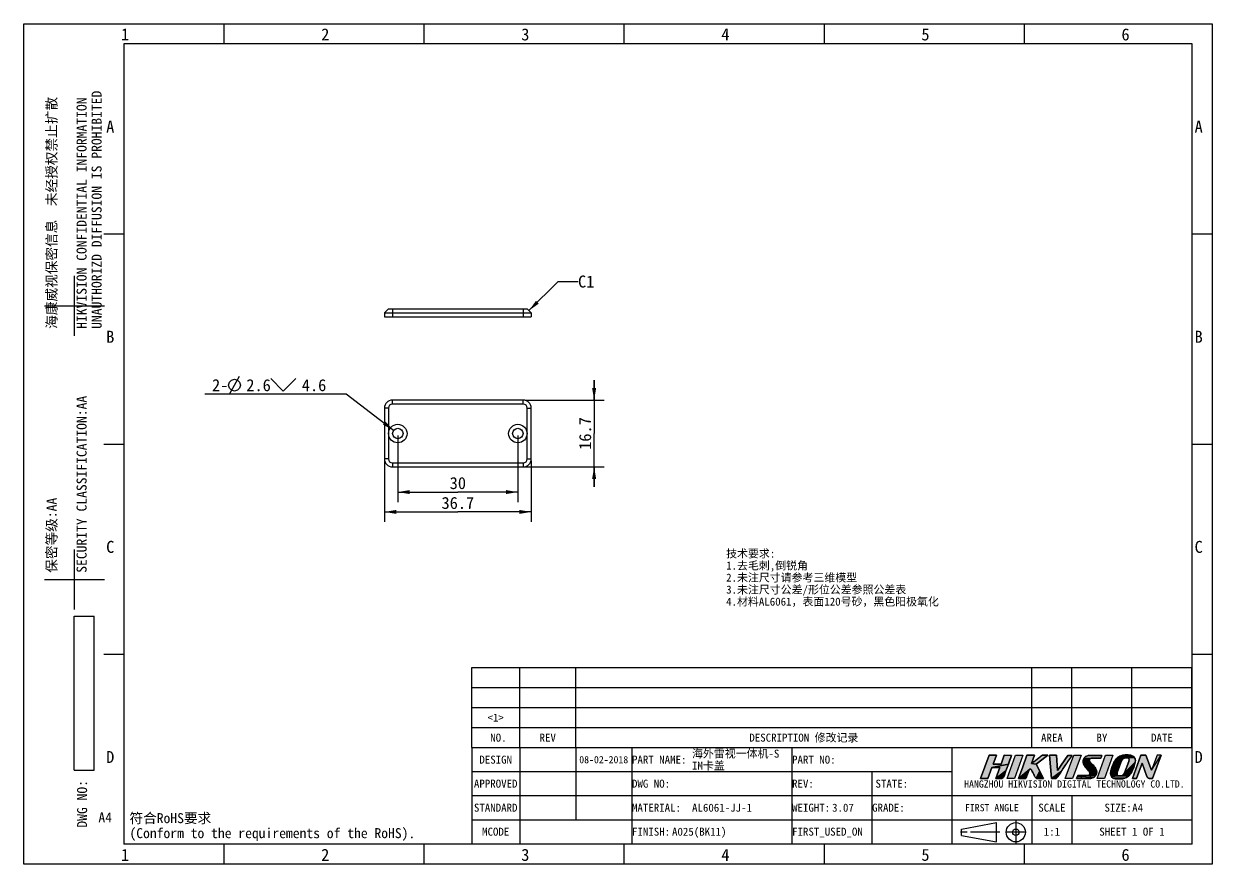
# Model space of a CAD drawing. Header units: millimetres. Extents: x 0 to 297, y 0 to 210.
import ezdxf
from ezdxf.enums import TextEntityAlignment as Align

# ---------------------------------------------------------------- set-up
doc = ezdxf.new("R2010")
doc.units = ezdxf.units.MM
doc.header["$LTSCALE"] = 16.335
doc.linetypes.add('CENTER', pattern=[0.6, 0.375, -0.075, 0.075, -0.075])
doc.linetypes.add('PHANTOM', pattern=[0.8, 0.45, -0.05, 0.1, -0.05, 0.1, -0.05])
doc.layers.get('0').update_dxf_attribs({"linetype": 'CONTINUOUS'})
for name, color, linetype in [('09_ALL_ROUNDS', 7, 'CONTINUOUS'), ('10_ALL_CHAMFER', 7, 'CONTINUOUS'), ('50_ALL_DETAILS', 7, 'CONTINUOUS'), ('51__DRAFT_DIMS', 7, 'CONTINUOUS'), ('DEFAULT_1', 7, 'CENTER')]:
    doc.layers.add(name, color=color, linetype=linetype)
doc.styles.get("Standard").update_dxf_attribs({"font": 'simfang.ttf'})
doc.styles.add('TEXTSTYLE_2', font='simfang.ttf')
doc.styles.add('TEXTSTYLE_3', font='simfang.ttf')
doc.styles.add('TEXTSTYLE_4', font='simfang.ttf')
doc.dimstyles.new('DIMSTYLE_1', dxfattribs={"dimtxt": 3, "dimasz": 3, "dimexe": 2.5, "dimexo": 0.5, "dimgap": 0.75, "dimtad": 1, "dimdsep": 46, "dimtxsty": 'Standard', "dimblk": '_FILLED', "dimblk1": '_FILLED', "dimblk2": '_FILLED', "dimcen": 0.09, "dimclrt": 3, "dimazin": 2, "dimtp": 0.3, "dimtm": 0.3, "dimtfac": 1, "dimtofl": 0, "dimtmove": 0, "dimatfit": 3, "dimldrblk": '_FILLED', "dimfxl": 0, "dimtolj": 1, "dimarcsym": 0})
doc.dimstyles.new('DIMSTYLE_2', dxfattribs={"dimtxt": 3, "dimasz": 3, "dimexe": 2.5, "dimexo": 0.5, "dimgap": 0.75, "dimtad": 1, "dimdsep": 46, "dimtxsty": 'Standard', "dimblk": '_FILLED', "dimblk1": '_FILLED', "dimblk2": '_FILLED', "dimcen": 0.09, "dimclrt": 3, "dimazin": 2, "dimtp": 0.2, "dimtm": 0.2, "dimtfac": 1, "dimtofl": 0, "dimtmove": 0, "dimatfit": 3, "dimldrblk": '_FILLED', "dimfxl": 0, "dimtolj": 1, "dimarcsym": 0})
doc.dimstyles.new('DIMSTYLE_3', dxfattribs={"dimtxt": 3, "dimasz": 3, "dimexe": 2.5, "dimexo": 0.5, "dimtad": 1, "dimdsep": 46, "dimtxsty": 'Standard', "dimblk": '_FILLED', "dimblk1": '_FILLED', "dimblk2": '_FILLED', "dimcen": 0.09, "dimclrt": 3, "dimazin": 2, "dimtp": 0.1, "dimtm": 0.1, "dimtfac": 1, "dimtofl": 0, "dimtmove": 0, "dimatfit": 1, "dimldrblk": '_FILLED', "dimfxl": 0, "dimtolj": 1, "dimarcsym": 0})
doc.dimstyles.get("Standard").update_dxf_attribs({"dimtxt": 3, "dimasz": 3, "dimexe": 2.5, "dimexo": 0.5, "dimtad": 1, "dimdsep": 46, "dimtxsty": 'Standard', "dimblk": '_FILLED', "dimblk1": '_FILLED', "dimblk2": '_FILLED', "dimcen": 0.09, "dimclrt": 3, "dimazin": 2, "dimtol": 1, "dimtp": 0.01, "dimtm": 0.01, "dimtfac": 1, "dimtofl": 0, "dimtmove": 0, "dimatfit": 3, "dimldrblk": '_FILLED', "dimfxl": 0, "dimtolj": 1, "dimarcsym": 0})

# ---------------------------------------------------------------- blocks, each defined once
blk = doc.blocks.new('LOGO_BL0', base_point=(261.67, 24.33))
for color, points in [(1, [(244.22, 25.03), (245.01, 27.21), (246.85, 27.2), (246.06, 25.01), (241.96, 24.18), (240.95, 21.44), (239.1, 21.44), (241.23, 27.21), (243.08, 27.21), (242.29, 25.04)]), (1, [(251.83, 25.2), (251.84, 25.2), (251.85, 25.21), (251.85, 25.21), (251.86, 25.21), (251.87, 25.21), (253.02, 24.99), (253.94, 23.22), (252.97, 21.51), (252.94, 21.54), (252.92, 21.56), (252.88, 21.61), (252.85, 21.65), (252.82, 21.69), (252.79, 21.74), (252.71, 21.88), (252.62, 22.02), (252.52, 22.2), (252.42, 22.38), (252.33, 22.57), (252.24, 22.76), (252.15, 22.95), (252.04, 23.18), (251.92, 23.4), (251.88, 23.49), (251.82, 23.57), (251.77, 23.65), (251.7, 23.72), (251.68, 23.74), (251.66, 23.75), (251.64, 23.76), (251.62, 23.77), (251.6, 23.78), (251.58, 23.79), (251.56, 23.79), (251.54, 23.79), (251.51, 23.78), (251.49, 23.78), (251.47, 23.77), (251.45, 23.76), (251.42, 23.75), (251.39, 23.73), (248.58, 21.44), (249.64, 24.32), (250.7, 27.21), (251.63, 27.21), (252.55, 27.21), (251.81, 25.21), (251.82, 25.2)]), (1, [(255.91, 27.21), (254.46, 26.1), (253.02, 24.99), (251.87, 25.21), (251.88, 25.21), (251.89, 25.22), (251.89, 25.22), (251.91, 25.23), (251.92, 25.23), (251.93, 25.24), (252.1, 25.35), (252.26, 25.47), (252.42, 25.6), (252.86, 25.94), (253.29, 26.27), (253.71, 26.6), (254.12, 26.92), (254.49, 27.21), (255.2, 27.21)]), (7, [(259.7, 23.8), (259.34, 23.25), (256.8, 21.44), (256.3, 27.22), (258.05, 27.21), (258.36, 23.4), (260.88, 27.2), (262, 27.2), (261.61, 26.63), (260.71, 25.31)]), (7, [(266.13, 27.19), (266.23, 27.19), (269.43, 27.19), (269.3, 26.84), (269.16, 26.48), (266.92, 26.48), (266.86, 26.48), (264.93, 26.39), (265, 26.5), (265.08, 26.61), (265.17, 26.71), (265.26, 26.8), (265.36, 26.88), (265.48, 26.95), (265.6, 27.02), (265.73, 27.08), (265.86, 27.12), (265.95, 27.15), (266.04, 27.17)]), (7, [(277.5, 26.78), (277.59, 26.66), (273.23, 26.53), (273.53, 26.77), (277.4, 26.88)]), (7, [(277.27, 26.98), (277.4, 26.88), (273.53, 26.77), (273.87, 26.97), (276.97, 27.12), (277.12, 27.06)]), (7, [(276.59, 27.23), (276.78, 27.19), (276.97, 27.12), (273.87, 26.97), (274.23, 27.13), (274.57, 27.23), (276.39, 27.27)]), (7, [(275.64, 27.33), (276.02, 27.31), (276.39, 27.27), (274.57, 27.23), (274.93, 27.29), (275.28, 27.32)]), (7, [(280.38, 27.23), (281.86, 23.49), (284.24, 27.23), (282.1, 21.45), (281.21, 21.45), (281.16, 21.46), (281.12, 21.47), (281.08, 21.48), (281.04, 21.49), (281, 21.52), (280.96, 21.54), (280.93, 21.57), (280.89, 21.6), (280.86, 21.63), (280.83, 21.66), (280.8, 21.69), (280.77, 21.74), (280.74, 21.79), (280.71, 21.83), (280.69, 21.88), (280.67, 21.93), (279.46, 25.23), (278.09, 21.45), (277.12, 21.45), (279.2, 27.23)]), (1, [(241.96, 24.18), (246.06, 25.01), (245.46, 23.34), (242.89, 21.44), (243.91, 24.17)]), (7, [(266.34, 25.77), (266.36, 25.71), (264.74, 25.61), (264.75, 25.75), (266.31, 25.83)]), (7, [(266.39, 25.66), (266.43, 25.6), (264.75, 25.46), (264.74, 25.61), (266.36, 25.71)]), (7, [(266.3, 25.89), (266.31, 25.83), (264.75, 25.75), (264.76, 25.88), (266.29, 25.96)]), (7, [(266.5, 25.51), (266.68, 25.33), (266.86, 25.16), (267.04, 24.98), (267.21, 24.8), (267.38, 24.61), (267.54, 24.42), (267.69, 24.22), (267.83, 24.02), (267.95, 23.8), (265.83, 23.63), (265.57, 23.92), (265.41, 24.09), (265.27, 24.27), (265.13, 24.45), (265.05, 24.58), (264.97, 24.71), (264.9, 24.85), (264.84, 25), (264.8, 25.15), (264.77, 25.3), (264.75, 25.46), (266.43, 25.6), (266.46, 25.55)]), (7, [(266.29, 26.02), (266.29, 25.96), (264.76, 25.88), (264.79, 26.01), (266.31, 26.14), (266.3, 26.08)]), (7, [(266.33, 26.18), (266.31, 26.14), (264.79, 26.01), (264.83, 26.14), (266.35, 26.23)]), (7, [(266.38, 26.28), (266.35, 26.23), (264.83, 26.14), (264.87, 26.27), (266.5, 26.38), (266.46, 26.35), (266.42, 26.32)]), (7, [(266.56, 26.41), (266.5, 26.38), (264.87, 26.27), (264.93, 26.39), (266.86, 26.48), (266.8, 26.48), (266.74, 26.47), (266.67, 26.46), (266.62, 26.44)]), (7, [(268.01, 23.65), (268.07, 23.5), (268.11, 23.34), (268.14, 23.19), (268.15, 23.03), (268.14, 22.89), (268.12, 22.75), (268.09, 22.61), (268.04, 22.48), (267.98, 22.35), (267.92, 22.24), (267.85, 22.13), (265.93, 22.19), (265.98, 22.19), (266.03, 22.2), (266.08, 22.21), (266.13, 22.23), (266.18, 22.25), (266.23, 22.27), (266.27, 22.31), (266.3, 22.34), (266.34, 22.39), (266.36, 22.43), (266.38, 22.48), (266.4, 22.54), (266.41, 22.59), (266.42, 22.65), (266.41, 22.72), (266.41, 22.78), (266.39, 22.84), (266.38, 22.9), (266.36, 22.96), (266.32, 23.05), (266.27, 23.13), (266.22, 23.21), (266.17, 23.28), (266.11, 23.35), (265.83, 23.63), (267.95, 23.8)]), (7, [(274.31, 25.74), (274.26, 25.64), (273.75, 24.26), (273.25, 22.88), (271.61, 22.81), (271.63, 23.08), (271.67, 23.34), (271.73, 23.61), (271.88, 24.16), (272.07, 24.69), (272.29, 25.19), (272.41, 25.44), (272.54, 25.68), (274.41, 25.94), (274.36, 25.84)]), (7, [(274.47, 26.03), (274.41, 25.94), (272.54, 25.68), (272.74, 25.98), (274.6, 26.21), (274.53, 26.12)]), (7, [(274.68, 26.29), (274.6, 26.21), (272.74, 25.98), (272.97, 26.27), (275, 26.51), (274.91, 26.47), (274.84, 26.42), (274.76, 26.37)]), (7, [(275.08, 26.55), (275, 26.51), (272.97, 26.27), (273.23, 26.53), (275.34, 26.59), (275.25, 26.59), (275.17, 26.57)]), (7, [(275.8, 26.6), (275.34, 26.59), (273.23, 26.53), (277.59, 26.66), (277.67, 26.54), (277.73, 26.38), (277.77, 26.21), (277.79, 26.03), (277.79, 25.85), (277.78, 25.67), (277.76, 25.49), (275.05, 22.8), (276.14, 25.64), (276.17, 25.73), (276.19, 25.81), (276.21, 25.9), (276.22, 25.99), (276.22, 26.05), (276.23, 26.11), (276.22, 26.17), (276.21, 26.24), (276.2, 26.3), (276.18, 26.34), (276.17, 26.38), (276.15, 26.42), (276.12, 26.45), (276.09, 26.49), (276.06, 26.52), (276.02, 26.54), (275.98, 26.56), (275.94, 26.58), (275.89, 26.59), (275.85, 26.6)]), (7, [(276.76, 22.87), (276.6, 22.62), (276.43, 22.39), (276.24, 22.18), (274.14, 22.07), (274.16, 22.08), (274.19, 22.08), (274.22, 22.09), (274.26, 22.1), (274.29, 22.12), (274.32, 22.13), (274.36, 22.14), (274.4, 22.16), (274.45, 22.18), (274.5, 22.21), (274.55, 22.24), (274.59, 22.26), (274.63, 22.29), (274.66, 22.31), (274.69, 22.34), (274.73, 22.36), (274.76, 22.39), (274.78, 22.41), (274.81, 22.44), (274.83, 22.46), (274.86, 22.49), (274.88, 22.51), (274.9, 22.53), (274.91, 22.56), (274.93, 22.58), (274.95, 22.6), (274.96, 22.63), (274.98, 22.65), (274.99, 22.68), (275.01, 22.7), (275.02, 22.73), (275.03, 22.74), (275.04, 22.76), (275.04, 22.78), (275.05, 22.8), (277.76, 25.49), (277.69, 25.16), (277.61, 24.83), (277.51, 24.52), (277.39, 24.21), (277.27, 23.9), (277.16, 23.64), (277.04, 23.38), (276.91, 23.12)]), (1, [(244.54, 21.44), (244.5, 21.43), (242.89, 21.44), (245.46, 23.34), (245.27, 22.8), (245.08, 22.25), (245.06, 22.17), (245.03, 22.09), (244.99, 22), (244.96, 21.92), (244.92, 21.85), (244.87, 21.77), (244.82, 21.7), (244.77, 21.63), (244.71, 21.56), (244.68, 21.53), (244.64, 21.51), (244.61, 21.48), (244.58, 21.46)]), (1, [(251.26, 23.57), (250.43, 21.44), (249.51, 21.44), (248.58, 21.44), (251.39, 23.73), (251.37, 23.7), (251.34, 23.68), (251.32, 23.65), (251.3, 23.62), (251.27, 23.6)]), (1, [(252.97, 21.51), (253.94, 23.22), (254.85, 21.44), (253.19, 21.44), (253.15, 21.44), (253.11, 21.45), (253.07, 21.46), (253.04, 21.47), (253, 21.49)]), (7, [(258.07, 21.49), (257.99, 21.44), (256.8, 21.44), (259.34, 23.25), (258.99, 22.68), (258.89, 22.51), (258.78, 22.33), (258.66, 22.17), (258.54, 22), (258.41, 21.84), (258.28, 21.69), (258.21, 21.62), (258.14, 21.55)]), (7, [(267.59, 21.86), (267.48, 21.77), (263.12, 21.45), (263.25, 21.82), (267.85, 22.13), (267.77, 22.04), (267.68, 21.94)]), (7, [(266.79, 21.46), (266.68, 21.45), (263.12, 21.45), (267.48, 21.77), (267.36, 21.69), (267.24, 21.62), (267.11, 21.56), (267.01, 21.52), (266.9, 21.48)]), (7, [(265.27, 22.19), (265.93, 22.19), (267.85, 22.13), (263.25, 21.82), (263.39, 22.18)]), (7, [(273.24, 22.83), (273.23, 22.8), (271.62, 22.53), (271.61, 22.81), (273.25, 22.88), (273.25, 22.87), (273.24, 22.87), (273.24, 22.86)]), (7, [(273.21, 22.54), (273.22, 22.52), (271.66, 22.3), (271.62, 22.53), (273.23, 22.8), (273.23, 22.76), (273.22, 22.74), (273.22, 22.72), (273.22, 22.69), (273.22, 22.66), (273.21, 22.63), (273.21, 22.59), (273.21, 22.56)]), (7, [(273.26, 22.3), (273.27, 22.29), (271.73, 22.08), (271.66, 22.3), (273.22, 22.52), (273.22, 22.49), (273.22, 22.47), (273.22, 22.45), (273.23, 22.43), (273.23, 22.41), (273.23, 22.39), (273.24, 22.38), (273.24, 22.36), (273.25, 22.35), (273.25, 22.33), (273.26, 22.32)]), (7, [(273.49, 22.08), (273.5, 22.08), (271.83, 21.88), (271.73, 22.08), (273.27, 22.29), (273.27, 22.28), (273.28, 22.27), (273.28, 22.26), (273.29, 22.25), (273.29, 22.24), (273.3, 22.23), (273.31, 22.22), (273.31, 22.21), (273.32, 22.2), (273.33, 22.19), (273.34, 22.19), (273.34, 22.18), (273.35, 22.17), (273.36, 22.16), (273.37, 22.15), (273.38, 22.14), (273.39, 22.14), (273.4, 22.13), (273.41, 22.12), (273.42, 22.12), (273.43, 22.11), (273.44, 22.1), (273.45, 22.1), (273.47, 22.09), (273.48, 22.09)]), (7, [(273.99, 22.05), (274, 22.05), (274.01, 22.05), (276.04, 21.99), (275.82, 21.81), (275.58, 21.66), (275.37, 21.56), (272.34, 21.47), (272.14, 21.57), (271.97, 21.7), (271.83, 21.88), (273.5, 22.08), (273.52, 22.07), (273.53, 22.07), (273.55, 22.07), (273.56, 22.06), (273.58, 22.06), (273.59, 22.06), (273.61, 22.06), (273.63, 22.05), (273.64, 22.05), (273.66, 22.05), (273.68, 22.05), (273.7, 22.05), (273.74, 22.05), (273.81, 22.05), (273.87, 22.05), (273.92, 22.05), (273.92, 22.05), (273.96, 22.05), (273.97, 22.05), (273.97, 22.05)]), (7, [(275.15, 21.48), (274.93, 21.41), (274.7, 21.37), (274.42, 21.34), (274.14, 21.33), (273.86, 21.33), (272.99, 21.35), (272.77, 21.37), (272.55, 21.41), (272.34, 21.47), (275.37, 21.56)]), (7, [(274.14, 22.07), (276.24, 22.18), (276.04, 21.99), (274.01, 22.05), (274.03, 22.05), (274.04, 22.06), (274.09, 22.06), (274.11, 22.07)])]:
    blk.add_hatch(color=color).paths.add_polyline_path(points)
at = {"color": 1}
for p, q in [((241.23, 27.21), (239.1, 21.44)), ((243.08, 27.21), (241.23, 27.21)), ((242.29, 25.04), (243.08, 27.21)), ((245.01, 27.21), (244.22, 25.03)), ((246.85, 27.2), (245.01, 27.21)), ((245.72, 21.44), (247.85, 27.21)), ((249.69, 27.21), (247.57, 21.44)), ((247.85, 27.21), (249.69, 27.21)), ((250.7, 27.21), (249.64, 24.32)), ((251.63, 27.21), (250.7, 27.21)), ((252.55, 27.21), (251.63, 27.21)), ((251.81, 25.21), (252.55, 27.21)), ((254.46, 26.1), (255.91, 27.21)), ((255.2, 27.21), (254.49, 27.21)), ((255.91, 27.21), (255.2, 27.21)), ((240.95, 21.44), (241.96, 24.18)), ((241.96, 24.18), (243.91, 24.17)), ((244.22, 25.03), (242.29, 25.04)), ((243.91, 24.17), (242.89, 21.44)), ((249.64, 24.32), (248.58, 21.44)), ((253.02, 24.99), (254.46, 26.1)), ((253.94, 23.22), (253.02, 24.99)), ((239.1, 21.44), (240.95, 21.44)), ((242.89, 21.44), (244.5, 21.43)), ((247.57, 21.44), (245.72, 21.44)), ((248.58, 21.44), (249.51, 21.44)), ((249.51, 21.44), (250.43, 21.44)), ((250.43, 21.46), (250.45, 21.5)), ((250.45, 21.5), (250.46, 21.53)), ((250.46, 21.53), (250.5, 21.64)), ((250.5, 21.64), (250.56, 21.78)), ((250.56, 21.78), (250.69, 22.12)), ((253.19, 21.44), (254.85, 21.44)), ((254.85, 21.44), (253.94, 23.22))]:
    blk.add_line(p, q, dxfattribs=at)
at = {"color": 7}
for p, q in [((256.3, 27.22), (256.8, 21.44)), ((258.05, 27.21), (256.3, 27.22)), ((258.36, 23.4), (258.05, 27.21)), ((260.88, 27.2), (258.36, 23.4)), ((260.28, 21.44), (262.4, 27.21)), ((262, 27.2), (260.88, 27.2)), ((264.25, 27.21), (262.12, 21.44)), ((262.4, 27.21), (264.25, 27.21)), ((269.43, 27.19), (266.23, 27.19)), ((268.21, 21.44), (270.33, 27.21)), ((269.16, 26.48), (269.3, 26.84)), ((269.3, 26.84), (269.43, 27.19)), ((272.18, 27.21), (270.06, 21.44)), ((270.33, 27.21), (272.18, 27.21)), ((279.2, 27.23), (277.12, 21.45)), ((280.38, 27.23), (279.2, 27.23)), ((281.86, 23.49), (280.38, 27.23)), ((283.28, 27.23), (281.86, 23.49)), ((282.1, 21.45), (284.24, 27.23)), ((284.24, 27.23), (283.28, 27.23)), ((266.92, 26.48), (269.16, 26.48)), ((273.25, 22.88), (273.75, 24.26)), ((273.75, 24.26), (274.26, 25.64)), ((276.14, 25.64), (275.05, 22.8)), ((275.34, 26.59), (275.8, 26.6)), ((278.09, 21.45), (279.46, 25.23)), ((279.46, 25.23), (280.67, 21.93)), ((251.26, 23.57), (250.43, 21.44)), ((256.8, 21.44), (257.99, 21.44)), ((262.12, 21.44), (260.28, 21.44)), ((263.25, 21.82), (263.12, 21.45)), ((263.12, 21.45), (266.68, 21.45)), ((263.39, 22.18), (263.25, 21.82)), ((270.06, 21.44), (268.21, 21.44)), ((272.99, 21.35), (273.86, 21.33)), ((273.74, 22.05), (273.7, 22.05)), ((273.81, 22.05), (273.74, 22.05)), ((273.87, 22.05), (273.81, 22.05)), ((273.92, 22.05), (273.87, 22.05)), ((273.96, 22.05), (273.92, 22.05)), ((273.92, 22.05), (273.92, 22.05)), ((273.97, 22.05), (273.96, 22.05)), ((273.97, 22.05), (273.97, 22.05)), ((274.04, 22.06), (274.09, 22.06)), ((277.12, 21.45), (278.09, 21.45)), ((281.21, 21.45), (282.1, 21.45))]:
    blk.add_line(p, q, dxfattribs=at)
at = {"color": 1}
for points in [[(244.22, 25.03), (245.01, 27.21), (246.85, 27.2), (246.06, 25.01), (241.96, 24.18), (240.95, 21.44), (239.1, 21.44), (241.23, 27.21), (243.08, 27.21), (242.29, 25.04), (244.22, 25.03)], [(251.83, 25.2), (251.84, 25.2), (251.85, 25.21), (251.85, 25.21), (251.86, 25.21), (251.87, 25.21), (253.02, 24.99), (253.94, 23.22), (252.97, 21.51), (252.94, 21.54), (252.92, 21.56), (252.88, 21.61), (252.85, 21.65), (252.82, 21.69), (252.79, 21.74), (252.71, 21.88), (252.62, 22.02), (252.52, 22.2), (252.42, 22.38), (252.33, 22.57), (252.24, 22.76), (252.15, 22.95), (252.04, 23.18), (251.92, 23.4), (251.88, 23.49), (251.82, 23.57), (251.77, 23.65), (251.7, 23.72), (251.68, 23.74), (251.66, 23.75), (251.64, 23.76), (251.62, 23.77), (251.6, 23.78), (251.58, 23.79), (251.56, 23.79), (251.54, 23.79), (251.51, 23.78), (251.49, 23.78), (251.47, 23.77), (251.45, 23.76), (251.42, 23.75), (251.39, 23.73), (248.58, 21.44), (249.64, 24.32), (250.7, 27.21), (251.63, 27.21), (252.55, 27.21), (251.81, 25.21), (251.82, 25.2), (251.83, 25.2)], [(255.91, 27.21), (254.46, 26.1), (253.02, 24.99), (251.87, 25.21), (251.88, 25.21), (251.89, 25.22), (251.89, 25.22), (251.91, 25.23), (251.92, 25.23), (251.93, 25.24), (252.1, 25.35), (252.26, 25.47), (252.42, 25.6), (252.86, 25.94), (253.29, 26.27), (253.71, 26.6), (254.12, 26.92), (254.49, 27.21), (255.2, 27.21), (255.91, 27.21)], [(241.96, 24.18), (246.06, 25.01), (245.46, 23.34), (242.89, 21.44), (243.91, 24.17), (241.96, 24.18)], [(244.54, 21.44), (244.5, 21.43), (242.89, 21.44), (245.46, 23.34), (245.27, 22.8), (245.08, 22.25), (245.06, 22.17), (245.03, 22.09), (244.99, 22), (244.96, 21.92), (244.92, 21.85), (244.87, 21.77), (244.82, 21.7), (244.77, 21.63), (244.71, 21.56), (244.68, 21.53), (244.64, 21.51), (244.61, 21.48), (244.58, 21.46), (244.54, 21.44)], [(251.26, 23.57), (250.43, 21.44), (249.51, 21.44), (248.58, 21.44), (251.39, 23.73), (251.37, 23.7), (251.34, 23.68), (251.32, 23.65), (251.3, 23.62), (251.27, 23.6), (251.26, 23.57)], [(252.97, 21.51), (253.94, 23.22), (254.85, 21.44), (253.19, 21.44), (253.15, 21.44), (253.11, 21.45), (253.07, 21.46), (253.04, 21.47), (253, 21.49), (252.97, 21.51)]]:
    blk.add_lwpolyline(points, dxfattribs=at)
at = {"color": 7}
for points in [[(259.7, 23.8), (259.34, 23.25), (256.8, 21.44), (256.3, 27.22), (258.05, 27.21), (258.36, 23.4), (260.88, 27.2), (262, 27.2), (261.61, 26.63), (260.71, 25.31), (259.7, 23.8)], [(266.13, 27.19), (266.23, 27.19), (269.43, 27.19), (269.3, 26.84), (269.16, 26.48), (266.92, 26.48), (266.86, 26.48), (264.93, 26.39), (265, 26.5), (265.08, 26.61), (265.17, 26.71), (265.26, 26.8), (265.36, 26.88), (265.48, 26.95), (265.6, 27.02), (265.73, 27.08), (265.86, 27.12), (265.95, 27.15), (266.04, 27.17), (266.13, 27.19)], [(277.5, 26.78), (277.59, 26.66), (273.23, 26.53), (273.53, 26.77), (277.4, 26.88), (277.5, 26.78)], [(277.27, 26.98), (277.4, 26.88), (273.53, 26.77), (273.87, 26.97), (276.97, 27.12), (277.12, 27.06), (277.27, 26.98)], [(276.59, 27.23), (276.78, 27.19), (276.97, 27.12), (273.87, 26.97), (274.23, 27.13), (274.57, 27.23), (276.39, 27.27), (276.59, 27.23)], [(275.64, 27.33), (276.02, 27.31), (276.39, 27.27), (274.57, 27.23), (274.93, 27.29), (275.28, 27.32), (275.64, 27.33)], [(280.38, 27.23), (281.86, 23.49), (284.24, 27.23), (282.1, 21.45), (281.21, 21.45), (281.16, 21.46), (281.12, 21.47), (281.08, 21.48), (281.04, 21.49), (281, 21.52), (280.96, 21.54), (280.93, 21.57), (280.89, 21.6), (280.86, 21.63), (280.83, 21.66), (280.8, 21.69), (280.77, 21.74), (280.74, 21.79), (280.71, 21.83), (280.69, 21.88), (280.67, 21.93), (279.46, 25.23), (278.09, 21.45), (277.12, 21.45), (279.2, 27.23), (280.38, 27.23)], [(266.34, 25.77), (266.36, 25.71), (264.74, 25.61), (264.75, 25.75), (266.31, 25.83), (266.34, 25.77)], [(266.39, 25.66), (266.43, 25.6), (264.75, 25.46), (264.74, 25.61), (266.36, 25.71), (266.39, 25.66)], [(266.3, 25.89), (266.31, 25.83), (264.75, 25.75), (264.76, 25.88), (266.29, 25.96), (266.3, 25.89)], [(266.5, 25.51), (266.68, 25.33), (266.86, 25.16), (267.04, 24.98), (267.21, 24.8), (267.38, 24.61), (267.54, 24.42), (267.69, 24.22), (267.83, 24.02), (267.95, 23.8), (265.83, 23.63), (265.57, 23.92), (265.41, 24.09), (265.27, 24.27), (265.13, 24.45), (265.05, 24.58), (264.97, 24.71), (264.9, 24.85), (264.84, 25), (264.8, 25.15), (264.77, 25.3), (264.75, 25.46), (266.43, 25.6), (266.46, 25.55), (266.5, 25.51)], [(266.29, 26.02), (266.29, 25.96), (264.76, 25.88), (264.79, 26.01), (266.31, 26.14), (266.3, 26.08), (266.29, 26.02)], [(266.33, 26.18), (266.31, 26.14), (264.79, 26.01), (264.83, 26.14), (266.35, 26.23), (266.33, 26.18)], [(266.38, 26.28), (266.35, 26.23), (264.83, 26.14), (264.87, 26.27), (266.5, 26.38), (266.46, 26.35), (266.42, 26.32), (266.38, 26.28)], [(266.56, 26.41), (266.5, 26.38), (264.87, 26.27), (264.93, 26.39), (266.86, 26.48), (266.8, 26.48), (266.74, 26.47), (266.67, 26.46), (266.62, 26.44), (266.56, 26.41)], [(268.01, 23.65), (268.07, 23.5), (268.11, 23.34), (268.14, 23.19), (268.15, 23.03), (268.14, 22.89), (268.12, 22.75), (268.09, 22.61), (268.04, 22.48), (267.98, 22.35), (267.92, 22.24), (267.85, 22.13), (265.93, 22.19), (265.98, 22.19), (266.03, 22.2), (266.08, 22.21), (266.13, 22.23), (266.18, 22.25), (266.23, 22.27), (266.27, 22.31), (266.3, 22.34), (266.34, 22.39), (266.36, 22.43), (266.38, 22.48), (266.4, 22.54), (266.41, 22.59), (266.42, 22.65), (266.41, 22.72), (266.41, 22.78), (266.39, 22.84), (266.38, 22.9), (266.36, 22.96), (266.32, 23.05), (266.27, 23.13), (266.22, 23.21), (266.17, 23.28), (266.11, 23.35), (265.83, 23.63), (267.95, 23.8), (268.01, 23.65)], [(274.31, 25.74), (274.26, 25.64), (273.75, 24.26), (273.25, 22.88), (271.61, 22.81), (271.63, 23.08), (271.67, 23.34), (271.73, 23.61), (271.88, 24.16), (272.07, 24.69), (272.29, 25.19), (272.41, 25.44), (272.54, 25.68), (274.41, 25.94), (274.36, 25.84), (274.31, 25.74)], [(274.47, 26.03), (274.41, 25.94), (272.54, 25.68), (272.74, 25.98), (274.6, 26.21), (274.53, 26.12), (274.47, 26.03)], [(274.68, 26.29), (274.6, 26.21), (272.74, 25.98), (272.97, 26.27), (275, 26.51), (274.91, 26.47), (274.84, 26.42), (274.76, 26.37), (274.68, 26.29)], [(275.08, 26.55), (275, 26.51), (272.97, 26.27), (273.23, 26.53), (275.34, 26.59), (275.25, 26.59), (275.17, 26.57), (275.08, 26.55)], [(275.8, 26.6), (275.34, 26.59), (273.23, 26.53), (277.59, 26.66), (277.67, 26.54), (277.73, 26.38), (277.77, 26.21), (277.79, 26.03), (277.79, 25.85), (277.78, 25.67), (277.76, 25.49), (275.05, 22.8), (276.14, 25.64), (276.17, 25.73), (276.19, 25.81), (276.21, 25.9), (276.22, 25.99), (276.22, 26.05), (276.23, 26.11), (276.22, 26.17), (276.21, 26.24), (276.2, 26.3), (276.18, 26.34), (276.17, 26.38), (276.15, 26.42), (276.12, 26.45), (276.09, 26.49), (276.06, 26.52), (276.02, 26.54), (275.98, 26.56), (275.94, 26.58), (275.89, 26.59), (275.85, 26.6), (275.8, 26.6)], [(276.76, 22.87), (276.6, 22.62), (276.43, 22.39), (276.24, 22.18), (274.14, 22.07), (274.16, 22.08), (274.19, 22.08), (274.22, 22.09), (274.26, 22.1), (274.29, 22.12), (274.32, 22.13), (274.36, 22.14), (274.4, 22.16), (274.45, 22.18), (274.5, 22.21), (274.55, 22.24), (274.59, 22.26), (274.63, 22.29), (274.66, 22.31), (274.69, 22.34), (274.73, 22.36), (274.76, 22.39), (274.78, 22.41), (274.81, 22.44), (274.83, 22.46), (274.86, 22.49), (274.88, 22.51), (274.9, 22.53), (274.91, 22.56), (274.93, 22.58), (274.95, 22.6), (274.96, 22.63), (274.98, 22.65), (274.99, 22.68), (275.01, 22.7), (275.02, 22.73), (275.03, 22.74), (275.04, 22.76), (275.04, 22.78), (275.05, 22.8), (277.76, 25.49), (277.69, 25.16), (277.61, 24.83), (277.51, 24.52), (277.39, 24.21), (277.27, 23.9), (277.16, 23.64), (277.04, 23.38), (276.91, 23.12), (276.76, 22.87)], [(258.07, 21.49), (257.99, 21.44), (256.8, 21.44), (259.34, 23.25), (258.99, 22.68), (258.89, 22.51), (258.78, 22.33), (258.66, 22.17), (258.54, 22), (258.41, 21.84), (258.28, 21.69), (258.21, 21.62), (258.14, 21.55), (258.07, 21.49)], [(267.59, 21.86), (267.48, 21.77), (263.12, 21.45), (263.25, 21.82), (267.85, 22.13), (267.77, 22.04), (267.68, 21.94), (267.59, 21.86)], [(266.79, 21.46), (266.68, 21.45), (263.12, 21.45), (267.48, 21.77), (267.36, 21.69), (267.24, 21.62), (267.11, 21.56), (267.01, 21.52), (266.9, 21.48), (266.79, 21.46)], [(265.27, 22.19), (265.93, 22.19), (267.85, 22.13), (263.25, 21.82), (263.39, 22.18), (265.27, 22.19)], [(273.24, 22.83), (273.23, 22.8), (271.62, 22.53), (271.61, 22.81), (273.25, 22.88), (273.25, 22.87), (273.24, 22.87), (273.24, 22.86), (273.24, 22.83)], [(273.21, 22.54), (273.22, 22.52), (271.66, 22.3), (271.62, 22.53), (273.23, 22.8), (273.23, 22.76), (273.22, 22.74), (273.22, 22.72), (273.22, 22.69), (273.22, 22.66), (273.21, 22.63), (273.21, 22.59), (273.21, 22.56), (273.21, 22.54)], [(273.26, 22.3), (273.27, 22.29), (271.73, 22.08), (271.66, 22.3), (273.22, 22.52), (273.22, 22.49), (273.22, 22.47), (273.22, 22.45), (273.23, 22.43), (273.23, 22.41), (273.23, 22.39), (273.24, 22.38), (273.24, 22.36), (273.25, 22.35), (273.25, 22.33), (273.26, 22.32), (273.26, 22.3)], [(273.49, 22.08), (273.5, 22.08), (271.83, 21.88), (271.73, 22.08), (273.27, 22.29), (273.27, 22.28), (273.28, 22.27), (273.28, 22.26), (273.29, 22.25), (273.29, 22.24), (273.3, 22.23), (273.31, 22.22), (273.31, 22.21), (273.32, 22.2), (273.33, 22.19), (273.34, 22.19), (273.34, 22.18), (273.35, 22.17), (273.36, 22.16), (273.37, 22.15), (273.38, 22.14), (273.39, 22.14), (273.4, 22.13), (273.41, 22.12), (273.42, 22.12), (273.43, 22.11), (273.44, 22.1), (273.45, 22.1), (273.47, 22.09), (273.48, 22.09), (273.49, 22.08)], [(273.99, 22.05), (274, 22.05), (274.01, 22.05), (276.04, 21.99), (275.82, 21.81), (275.58, 21.66), (275.37, 21.56), (272.34, 21.47), (272.14, 21.57), (271.97, 21.7), (271.83, 21.88), (273.5, 22.08), (273.52, 22.07), (273.53, 22.07), (273.55, 22.07), (273.56, 22.06), (273.58, 22.06), (273.59, 22.06), (273.61, 22.06), (273.63, 22.05), (273.64, 22.05), (273.66, 22.05), (273.68, 22.05), (273.7, 22.05), (273.74, 22.05), (273.81, 22.05), (273.87, 22.05), (273.92, 22.05), (273.92, 22.05), (273.96, 22.05), (273.97, 22.05), (273.97, 22.05), (273.99, 22.05)], [(275.15, 21.48), (274.93, 21.41), (274.7, 21.37), (274.42, 21.34), (274.14, 21.33), (273.86, 21.33), (272.99, 21.35), (272.77, 21.37), (272.55, 21.41), (272.34, 21.47), (275.37, 21.56), (275.15, 21.48)], [(274.14, 22.07), (276.24, 22.18), (276.04, 21.99), (274.01, 22.05), (274.03, 22.05), (274.04, 22.06), (274.09, 22.06), (274.11, 22.07), (274.14, 22.07)]]:
    blk.add_lwpolyline(points, dxfattribs=at)
for centre, radius, start, end in [((273.61, 22.43), 0.371, 217.9546, 227.0807), ((273.61, 22.43), 0.363, 227.1545, 236.8061), ((273.78, 23.53), 1.5, 292.5636, 302.6461), ((273.96, 23.3), 1.21, 311.3256, 318.0722), ((274.06, 23.21), 1.07, 318.0707, 325.7375), ((274.15, 23.15), 0.966, 325.7553, 334.387), ((274.2, 23.12), 0.909, 334.4499, 339.1065)]:
    blk.add_arc(centre, radius, start, end, dxfattribs=at)
at = {"color": 1}
for points, knots in [([(245.08, 22.25), (245.2, 22.62), (245.53, 23.54), (246.12, 25.19), (246.59, 26.47), (246.85, 27.2)], [0, 0, 0, 0, 0.219321, 0.556058, 1, 1, 1, 1]), ([(254.49, 27.21), (254.37, 27.12), (253.97, 26.8), (253.28, 26.26), (252.55, 25.71), (252.11, 25.34), (251.93, 25.24)], [0, 0, 0, 0, 0.145255, 0.470672, 0.810738, 1, 1, 1, 1]), ([(251.26, 23.57), (251.3, 23.65), (251.4, 23.76), (251.58, 23.8), (251.67, 23.75), (251.7, 23.72)], [0, 0, 0, 0, 0.511805, 0.74117, 1, 1, 1, 1]), ([(251.93, 25.24), (251.92, 25.23), (251.88, 25.21), (251.84, 25.2), (251.81, 25.21)], [0, 0, 0, 0, 0.336814, 1, 1, 1, 1]), ([(244.5, 21.43), (244.58, 21.45), (244.86, 21.68), (245.01, 22), (245.08, 22.25)], [0, 0, 0, 0, 0.233279, 1, 1, 1, 1]), ([(251.7, 23.72), (251.79, 23.63), (251.95, 23.37), (252.23, 22.79), (252.44, 22.31), (252.62, 22.02)], [0, 0, 0, 0, 0.200546, 0.459098, 1, 1, 1, 1]), ([(252.62, 22.02), (252.68, 21.92), (252.77, 21.77), (252.9, 21.57), (253.03, 21.46), (253.14, 21.44), (253.19, 21.44)], [0, 0, 0, 0, 0.381358, 0.635744, 0.815034, 1, 1, 1, 1])]:
    blk.add_open_spline(points, degree=3, knots=knots, dxfattribs=at)
at = {"color": 7}
for points, knots in [([(258.99, 22.68), (259.22, 23.06), (259.79, 23.94), (260.67, 25.25), (261.44, 26.38), (261.87, 27.01), (262, 27.2)], [0, 0, 0, 0, 0.244776, 0.578663, 0.873243, 1, 1, 1, 1]), ([(266.23, 27.19), (266.1, 27.19), (265.79, 27.12), (265.32, 26.89), (264.85, 26.38), (264.74, 25.88), (264.74, 25.61)], [0, 0, 0, 0, 0.157818, 0.389305, 0.66219, 1, 1, 1, 1]), ([(275.64, 27.33), (275.17, 27.34), (274.28, 27.24), (273.19, 26.6), (272.62, 25.84), (272.28, 25.19), (272.07, 24.69), (271.88, 24.16), (271.68, 23.45), (271.53, 22.6), (271.89, 21.53), (272.63, 21.36), (272.99, 21.35)], [0, 0, 0, 0, 0.159322, 0.288885, 0.411003, 0.472116, 0.532916, 0.595416, 0.659631, 0.779836, 0.880276, 1, 1, 1, 1]), ([(277.27, 23.9), (277.48, 24.41), (277.79, 25.25), (277.83, 26.38), (277.41, 26.92), (276.94, 27.16), (276.34, 27.29), (275.89, 27.32), (275.64, 27.33)], [0, 0, 0, 0, 0.33298, 0.5439, 0.63186, 0.729674, 0.850113, 1, 1, 1, 1]), ([(264.74, 25.61), (264.74, 25.4), (264.81, 24.99), (265.13, 24.42), (265.58, 23.89), (265.93, 23.54), (266.11, 23.35)], [0, 0, 0, 0, 0.229422, 0.457028, 0.71011, 1, 1, 1, 1]), ([(266.5, 25.51), (266.35, 25.67), (266.19, 26.05), (266.51, 26.45), (266.78, 26.48), (266.92, 26.48)], [0, 0, 0, 0, 0.467819, 0.6931, 1, 1, 1, 1]), ([(268.15, 23.03), (268.15, 23.29), (267.82, 24.3), (267.03, 24.97), (266.5, 25.51)], [0, 0, 0, 0, 0.261963, 1, 1, 1, 1]), ([(273.86, 21.33), (274.14, 21.33), (274.73, 21.33), (276.22, 21.81), (276.92, 23.03), (277.27, 23.9)], [0, 0, 0, 0, 0.183086, 0.387057, 1, 1, 1, 1]), ([(274.26, 25.64), (274.38, 25.91), (274.63, 26.37), (275.14, 26.59), (275.34, 26.59)], [0, 0, 0, 0, 0.587327, 1, 1, 1, 1]), ([(275.8, 26.6), (275.89, 26.6), (276.08, 26.55), (276.23, 26.28), (276.23, 25.97), (276.18, 25.76), (276.14, 25.64)], [0, 0, 0, 0, 0.228583, 0.444785, 0.702621, 1, 1, 1, 1]), ([(257.99, 21.44), (258.1, 21.5), (258.48, 21.89), (258.79, 22.33), (258.99, 22.68)], [0, 0, 0, 0, 0.237358, 1, 1, 1, 1]), ([(265.93, 22.19), (265.71, 22.19), (264.86, 22.19), (264.01, 22.19), (263.39, 22.18)], [0, 0, 0, 0, 0.258695, 1, 1, 1, 1]), ([(266.11, 23.35), (266.21, 23.24), (266.37, 23), (266.45, 22.61), (266.29, 22.26), (266.05, 22.19), (265.93, 22.19)], [0, 0, 0, 0, 0.30252, 0.553239, 0.763852, 1, 1, 1, 1]), ([(266.68, 21.45), (266.83, 21.45), (267.16, 21.55), (267.62, 21.85), (268.04, 22.35), (268.15, 22.8), (268.15, 23.03)], [0, 0, 0, 0, 0.187428, 0.429926, 0.700262, 1, 1, 1, 1]), ([(273.22, 22.72), (273.22, 22.73), (273.23, 22.78), (273.24, 22.83), (273.24, 22.86)], [0, 0, 0, 0, 0.31812, 1, 1, 1, 1]), ([(273.7, 22.05), (273.69, 22.05), (273.66, 22.05), (273.63, 22.05), (273.61, 22.06)], [0, 0, 0, 0, 0.171916, 1, 1, 1, 1]), ([(274.04, 22.06), (274.02, 22.05), (274, 22.05), (273.98, 22.05), (273.97, 22.05)], [0, 0, 0, 0, 0.800556, 1, 1, 1, 1]), ([(280.67, 21.93), (280.7, 21.85), (280.82, 21.63), (281.05, 21.45), (281.21, 21.45)], [0, 0, 0, 0, 0.369054, 1, 1, 1, 1])]:
    blk.add_open_spline(points, degree=3, knots=knots, dxfattribs=at)
for points in [[(273.21, 22.56), (273.21, 22.61), (273.21, 22.67), (273.22, 22.72)], [(273.22, 22.45), (273.22, 22.48), (273.21, 22.52), (273.21, 22.56)], [(273.24, 22.36), (273.23, 22.39), (273.23, 22.42), (273.22, 22.45)], [(273.24, 22.86), (273.24, 22.87), (273.25, 22.87), (273.25, 22.88)], [(273.26, 22.3), (273.26, 22.32), (273.25, 22.34), (273.24, 22.36)], [(273.29, 22.25), (273.28, 22.27), (273.27, 22.29), (273.26, 22.3)], [(273.32, 22.2), (273.31, 22.22), (273.3, 22.24), (273.29, 22.25)], [(273.47, 22.09), (273.45, 22.1), (273.43, 22.11), (273.41, 22.12)], [(273.53, 22.07), (273.51, 22.08), (273.49, 22.08), (273.47, 22.09)], [(273.61, 22.06), (273.58, 22.06), (273.56, 22.06), (273.53, 22.07)], [(274.19, 22.08), (274.16, 22.07), (274.12, 22.07), (274.09, 22.06)], [(274.36, 22.14), (274.3, 22.12), (274.25, 22.1), (274.19, 22.08)], [(274.76, 22.39), (274.71, 22.34), (274.65, 22.3), (274.59, 22.26)]]:
    blk.add_open_spline(points, degree=3, dxfattribs=at)
at = {"color": 1}
blk.add_solid([(245.72, 21.44), (247.85, 27.21), (247.57, 21.44), (249.69, 27.21)], dxfattribs=at)
at = {"color": 7}
for points in [[(260.28, 21.44), (262.4, 27.21), (262.12, 21.44), (264.25, 27.21)], [(268.21, 21.44), (270.33, 27.21), (270.06, 21.44), (272.18, 27.21)], [(281.86, 23.49), (283.28, 27.23), (284.24, 27.23)]]:
    blk.add_solid(points, dxfattribs=at)
blk = doc.blocks.new('_FILLED')
at = {"color": 0, "linetype": 'ByBlock'}
blk.add_solid([(0, 0), (-1, 0.167), (-1, -0.167)], dxfattribs=at)
blk = doc.blocks.new('*D1')
at = {"layer": '51__DRAFT_DIMS', "color": 4}
for p, q in [((90.13, 100.77), (90.13, 85.53)), ((126.83, 100.77), (126.83, 85.53)), ((90.13, 88.03), (108.48, 88.03)), ((126.83, 88.03), (108.48, 88.03))]:
    blk.add_line(p, q, dxfattribs=at)
at = {"layer": '51__DRAFT_DIMS', "color": 4, "xscale": 3, "yscale": 3, "zscale": 3, "rotation": 180}
blk.add_blockref('_FILLED', (90.13, 88.03), dxfattribs=at)
at = {"layer": '51__DRAFT_DIMS', "color": 4, "xscale": 3, "yscale": 3, "zscale": 3}
blk.add_blockref('_FILLED', (126.83, 88.03), dxfattribs=at)
at = {"layer": '51__DRAFT_DIMS', "color": 3}
blk.add_text('36.7', height=3, dxfattribs=at).set_placement((108.48, 88.78), align=Align.CENTER)
blk = doc.blocks.new('*D2')
at = {"layer": '51__DRAFT_DIMS', "color": 4}
for p, q in [((142.54, 115.97), (142.54, 120.97)), ((142.54, 120.97), (142.54, 107.62)), ((125.33, 115.97), (145.04, 115.97)), ((142.54, 94.27), (142.54, 107.62)), ((125.33, 99.27), (145.04, 99.27)), ((142.54, 99.27), (142.54, 94.27))]:
    blk.add_line(p, q, dxfattribs=at)
at = {"layer": '51__DRAFT_DIMS', "color": 4, "xscale": 3, "yscale": 3, "zscale": 3}
for p, rotation in [((142.54, 115.97), 270), ((142.54, 99.27), 90)]:
    blk.add_blockref('_FILLED', p, dxfattribs=dict(at, rotation=rotation))
at = {"layer": '51__DRAFT_DIMS', "color": 3}
blk.add_text('16.7', height=3, rotation=90, dxfattribs=at).set_placement((141.79, 107.62), align=Align.CENTER)
blk = doc.blocks.new('*D3')
at = {"layer": '51__DRAFT_DIMS', "color": 4}
for p, q in [((93.48, 107.12), (93.48, 90.49)), ((123.48, 107.12), (123.48, 90.49)), ((93.48, 92.99), (108.48, 92.99)), ((123.48, 92.99), (108.48, 92.99))]:
    blk.add_line(p, q, dxfattribs=at)
at = {"layer": '51__DRAFT_DIMS', "color": 4, "xscale": 3, "yscale": 3, "zscale": 3, "rotation": 180}
blk.add_blockref('_FILLED', (93.48, 92.99), dxfattribs=at)
at = {"layer": '51__DRAFT_DIMS', "color": 4, "xscale": 3, "yscale": 3, "zscale": 3}
blk.add_blockref('_FILLED', (123.48, 92.99), dxfattribs=at)
at = {"layer": '51__DRAFT_DIMS', "color": 3}
blk.add_text('30', height=3, dxfattribs=at).set_placement((108.48, 93.74), align=Align.CENTER)
blk = doc.blocks.new('*D4')
at = {"layer": '51__DRAFT_DIMS', "color": 4}
for p, q in [((77.1, 117.45), (45.22, 117.45)), ((80.6, 117.45), (77.1, 117.45)), ((92.44, 108.41), (80.6, 117.45))]:
    blk.add_line(p, q, dxfattribs=at)
at = {"layer": '51__DRAFT_DIMS', "color": 4, "xscale": 3, "yscale": 3, "zscale": 3, "rotation": 322.6215741113}
blk.add_blockref('_FILLED', (92.44, 108.41), dxfattribs=at)
at = {"layer": '51__DRAFT_DIMS', "color": 3}
for s, p in [('2-', (51.13, 118.2)), ('2.6', (61.74, 118.2)), ('4.6', (75.6, 118.2))]:
    blk.add_text(s, height=3, dxfattribs=at).set_placement(p, align=Align.RIGHT)

msp = doc.modelspace()

# ---------------------------------------------------------------- linework, layer by layer
at = {"color": 7}
for p, q in [((0, 0), (0, 210)), ((0, 210), (297, 210)), ((49.999, 210), (49.999, 205)), ((99.999, 210), (99.999, 205)), ((149.998, 210), (149.998, 205)), ((199.997, 210), (199.997, 205)), ((249.997, 210), (249.997, 205)), ((297, 210), (297, 0)), ((25, 205), (25, 5)), ((292.006, 205), (25, 205)), ((292.006, 5), (292.006, 205)), ((20, 157.5), (25, 157.5)), ((292.006, 157.5), (297.006, 157.5)), ((12.683, 132.011), (12.683, 147.01)), ((5.183, 139.511), (20.183, 139.511)), ((20, 105), (25, 105)), ((292.006, 105), (297.006, 105)), ((12.646, 63.648), (12.646, 78.648)), ((5.146, 71.148), (20.146, 71.148)), ((12.583, 23.474), (12.583, 61.974)), ((12.583, 61.974), (17.583, 61.974)), ((17.583, 23.474), (17.583, 61.974)), ((20, 52.5), (25, 52.5)), ((292.006, 52.5), (297.006, 52.5)), ((111.94, 29.131), (111.94, 49.131)), ((111.94, 49.131), (291.94, 49.131)), ((123.94, 29.131), (123.94, 49.131)), ((137.94, 29.131), (137.94, 49.131)), ((251.94, 29.131), (251.94, 49.131)), ((261.94, 29.131), (261.94, 49.131)), ((276.94, 29.131), (276.94, 49.131)), ((291.94, 29.131), (291.94, 49.131)), ((111.94, 44.131), (291.94, 44.131)), ((111.94, 39.131), (291.94, 39.131)), ((111.94, 34.131), (291.94, 34.131)), ((111.94, 29.131), (291.94, 29.131)), ((111.94, 29.131), (111.94, 5.131)), ((111.94, 29.131), (291.94, 29.131)), ((123.94, 29.131), (123.94, 5.131)), ((137.94, 29.131), (137.94, 11.131)), ((151.94, 29.131), (151.94, 5.131)), ((191.94, 29.131), (191.94, 5.131)), ((231.94, 29.131), (231.94, 5.131)), ((291.94, 29.131), (291.94, 5.131)), ((12.583, 23.474), (17.583, 23.474)), ((111.94, 23.131), (231.94, 23.131)), ((211.94, 23.131), (211.94, 5.131)), ((111.94, 17.131), (291.94, 17.131)), ((251.94, 17.131), (251.94, 5.131)), ((261.94, 17.131), (261.94, 5.131)), ((111.94, 11.131), (291.94, 11.131)), ((234.314, 8.788), (243.114, 10.388)), ((243.114, 5.588), (243.114, 10.388)), ((234.314, 7.188), (234.314, 8.788)), ((234.314, 7.188), (243.114, 5.588)), ((292.006, 5), (25, 5)), ((49.999, 5), (49.999, 0)), ((99.999, 5), (99.999, 0)), ((111.94, 5.131), (291.94, 5.131)), ((149.998, 5), (149.998, 0)), ((199.997, 5), (199.997, 0)), ((249.997, 5), (249.997, 0)), ((297, 0), (0, 0))]:
    msp.add_line(p, q, dxfattribs=at)
for radius in [2.4, 0.8]:
    msp.add_circle((247.914, 7.988), radius, dxfattribs=at)
at = {"layer": '09_ALL_ROUNDS', "color": 7}
msp.add_line((90.125, 136.743), (126.825, 136.743), dxfattribs=at)
at = {"layer": '10_ALL_CHAMFER', "color": 7}
for p, q in [((91.125, 138.743), (90.125, 137.743)), ((90.125, 137.743), (90.125, 136.743)), ((90.125, 137.743), (126.825, 137.743)), ((91.125, 138.743), (125.825, 138.743)), ((125.825, 138.743), (126.825, 137.743)), ((126.825, 137.743), (126.825, 136.743)), ((124.825, 115.967), (92.125, 115.967)), ((90.125, 113.967), (90.125, 101.267)), ((91.125, 113.967), (91.125, 101.267)), ((124.825, 114.967), (92.125, 114.967)), ((125.825, 101.267), (125.825, 113.967)), ((126.825, 101.267), (126.825, 113.967)), ((92.125, 100.267), (124.825, 100.267)), ((92.125, 99.267), (124.825, 99.267))]:
    msp.add_line(p, q, dxfattribs=at)
at = {"layer": '10_ALL_CHAMFER', "color": 4}
for p, q in [((92.125, 138.743), (92.125, 136.743)), ((124.825, 138.743), (124.825, 136.743)), ((92.125, 114.967), (92.125, 115.967)), ((124.825, 114.967), (124.825, 115.967)), ((91.125, 113.967), (90.125, 113.967)), ((125.825, 113.967), (126.825, 113.967)), ((91.125, 101.267), (90.125, 101.267)), ((125.825, 101.267), (126.825, 101.267)), ((92.125, 100.267), (92.125, 99.267)), ((124.825, 100.267), (124.825, 99.267))]:
    msp.add_line(p, q, dxfattribs=at)
at = {"layer": '10_ALL_CHAMFER', "color": 7}
for centre, radius in [((93.475, 107.617), 2.3), ((123.475, 107.617), 2.3), ((93.475, 107.617), 1.3), ((123.475, 107.617), 1.3)]:
    msp.add_circle(centre, radius, dxfattribs=at)
for centre, radius, start, end in [((92.125, 113.967), 2, 90, 180), ((124.825, 113.967), 2, 0, 90), ((92.125, 113.967), 1, 90, 180), ((124.825, 113.967), 1, 0, 90), ((92.125, 101.267), 2, 180, 270), ((92.125, 101.267), 1, 180, 270), ((124.825, 101.267), 2, 270, 360), ((124.825, 101.267), 1, 270, 360)]:
    msp.add_arc(centre, radius, start, end, dxfattribs=at)
at = {"layer": '51__DRAFT_DIMS', "color": 3}
msp.add_line((51.38, 117.455), (53.88, 121.955), dxfattribs=at)
for points in [[(51.13, 119.705), (51.38, 120.455), (51.88, 120.955), (52.63, 121.205), (53.38, 120.955), (53.88, 120.455), (54.13, 119.705), (53.88, 118.955), (53.38, 118.455), (52.63, 118.205), (51.88, 118.455), (51.38, 118.955), (51.13, 119.705)], [(61.739, 121.33), (64.864, 118.205), (67.989, 121.33)]]:
    msp.add_lwpolyline(points, dxfattribs=at)
at = {"layer": 'DEFAULT_1', "color": 1, "linetype": 'PHANTOM'}
for p, q in [((247.913, 10.938), (247.913, 5.039)), ((243.914, 7.988), (233.514, 7.988)), ((250.521, 7.978), (245.337, 7.978))]:
    msp.add_line(p, q, dxfattribs=at)

# ---------------------------------------------------------------- block references
at = {"color": 4}
msp.add_blockref('LOGO_BL0', (261.671, 24.329), dxfattribs=at)

# ---------------------------------------------------------------- texts
at = {"color": 3, "style": 'TEXTSTYLE_3'}
for s, p in [('1', (24.318, 205.847)), ('2', (74.318, 205.847)), ('3', (124.318, 205.847)), ('4', (174.318, 205.847)), ('5', (224.318, 205.847)), ('6', (274.318, 205.847)), ('A', (20.589, 182.793)), ('A', (292.594, 182.793)), ('B', (20.589, 130.293)), ('B', (292.594, 130.293)), ('C', (20.589, 77.793)), ('C', (292.594, 77.793)), ('D', (20.589, 25.293)), ('D', (292.594, 25.293)), ('1', (24.318, 0.847)), ('2', (74.318, 0.847)), ('3', (124.318, 0.847)), ('4', (174.318, 0.847)), ('5', (224.318, 0.847)), ('6', (274.318, 0.847))]:
    msp.add_text(s, height=3, dxfattribs=at).set_placement(p)
at = {"color": 3}
for s, p in [('UNAUTHORIZD DIFFUSION IS PROHIBITED', (19.449, 133.763)), ('海康威视保密信息  未经授权禁止扩散', (8.199, 133.763)), ('HIKVISION CONFIDENTIAL INFORMATION    ', (15.699, 133.763)), ('SECURITY CLASSIFICATION:AA', (15.699, 72.823)), ('保密等级:AA', (8.199, 72.823))]:
    msp.add_text(s, height=2.5, rotation=90, dxfattribs=at).set_placement(p)
at = {"color": 3, "style": 'TEXTSTYLE_2'}
msp.add_text('DWG NO:', height=2.5, rotation=90, dxfattribs=at).set_placement((15.825, 15.086), align=Align.CENTER)
at = {"color": 3}
for s, p in [('A4', (18.649, 10.431)), ('符合RoHS要求', (26.41, 10.266)), ('(Conform to the requirements of the RoHS).', (26.41, 6.516))]:
    msp.add_text(s, height=2.5, dxfattribs=at).set_placement(p)
at = {"layer": '50_ALL_DETAILS', "color": 3}
for s, height, p in [('C1', 3, (138.519, 144.098)), ('PART NAME:', 2, (152.003, 25.131)), ('PART NO:', 2, (192.003, 25.131)), ('DWG NO:', 2, (152.003, 19.131)), ('REV:', 2, (192.003, 19.131)), ('MATERIAL:', 2, (152.003, 13.131)), ('WEIGHT:', 2, (192.003, 13.131)), ('GRADE:', 2, (212.003, 13.131)), ('FINISH:', 2, (152.003, 7.131)), ('FIRST_USED_ON ', 2, (192.003, 7.131))]:
    msp.add_text(s, height=height, dxfattribs=at).set_placement(p)
at = {"layer": '50_ALL_DETAILS', "color": 3, "style": 'TEXTSTYLE_4'}
for s, p in [('技术要求:', (175.532, 76.618)), ('1.去毛刺,倒锐角', (175.532, 73.618)), ('2.未注尺寸请参考三维模型', (175.532, 70.618)), ('3.未注尺寸公差/形位公差参照公差表', (175.532, 67.618)), ('4.材料AL6061，表面120号砂，黑色阳极氧化', (175.532, 64.618))]:
    msp.add_text(s, height=2, dxfattribs=at).set_placement(p)
at = {"layer": '50_ALL_DETAILS', "color": 3}
for s, height, p in [(' <1> ', 2, (117.94, 35.631)), ('DESCRIPTION 修改记录', 2, (194.94, 30.631)), (' NO.', 2, (117.94, 30.631)), ('AREA', 2, (256.94, 30.631)), ('BY', 2, (269.44, 30.631)), ('DATE', 2, (284.44, 30.631)), ('DESIGN', 2, (117.94, 25.131)), ('APPROVED', 2, (117.94, 19.131)), ('STATE:', 2, (216.94, 19.131)), (' HANGZHOU HIKVISION DIGITAL TECHNOLOGY CO.LTD.', 1.8, (261.94, 19.153)), ('STANDARD', 2, (117.94, 13.131)), ('FIRST ANGLE', 1.8, (241.94, 13.231)), ('SCALE', 2, (256.94, 13.131)), ('MCODE', 2, (117.94, 7.131))]:
    msp.add_text(s, height=height, dxfattribs=at).set_placement(p, align=Align.CENTER)
at = {"layer": '50_ALL_DETAILS', "color": 3, "style": 'TEXTSTYLE_2'}
msp.add_text('REV', height=2, dxfattribs=at).set_placement((130.94, 30.631), align=Align.CENTER)
at = {"layer": '50_ALL_DETAILS', "color": 7}
for s, height, p in [('08-02-2018', 1.8, (144.94, 25.231)), ('1:1', 2, (256.94, 7.131)), ('SHEET 1 OF 1', 2, (276.94, 7.131))]:
    msp.add_text(s, height=height, dxfattribs=at).set_placement(p, align=Align.CENTER)
for s, p in [('海外雷视一体机-S', (167.003, 26.631)), ('IM卡盖', (167.003, 23.631)), ('AL6061-JJ-1', (167.003, 13.131)), ('3.07', (202.003, 13.131)), ('A4', (277.003, 13.131)), ('A025(BK11)', (162.003, 7.131))]:
    msp.add_text(s, height=2, dxfattribs=at).set_placement(p)
at = {"layer": '50_ALL_DETAILS', "color": 3}
msp.add_text('SIZE:', height=2, dxfattribs=at).set_placement((276.878, 13.131), align=Align.RIGHT)

# ---------------------------------------------------------------- dimensions: what is measured, and where the dimension line sits
at = {"layer": '51__DRAFT_DIMS', "color": 4}
dim = msp.add_diameter_dim_2p(p1=(92.442, 108.406), p2=(94.508, 106.828), text='2-%%c<>{\\fgdt;w}4.6', dimstyle='DIMSTYLE_3', override={"dimtih": 1, "dimtoh": 1, "dimpost": '<>'}, dxfattribs=at)
dim.commit()
dim.dimension.update_dxf_attribs({"geometry": '*D4', "text_midpoint": (61.161, 119.705), "dimtype": 163})
dim = msp.add_linear_dim(base=(142.543, 115.967), p1=(124.825, 99.267), p2=(124.825, 115.967), angle=90, dimstyle='DIMSTYLE_2', dxfattribs=at)
dim.commit()
dim.dimension.update_dxf_attribs({"geometry": '*D2', "text_midpoint": (142.543, 107.708), "dimtype": 160})
for base, p1, p2, dimstyle, picture, middle in [((123.475, 92.988), (93.475, 107.617), (123.475, 107.617), 'DIMSTYLE_2', '*D3', (108.467, 92.988)), ((126.825, 88.027), (90.125, 101.267), (126.825, 101.267), 'DIMSTYLE_1', '*D1', (108.443, 88.027))]:
    dim = msp.add_linear_dim(base=base, p1=p1, p2=p2, dimstyle=dimstyle, dxfattribs=at)
    dim.commit()
    dim.dimension.update_dxf_attribs({"geometry": picture, "text_midpoint": middle, "dimtype": 160})

# ---------------------------------------------------------------- leaders
at = {"layer": '50_ALL_DETAILS', "color": 4}
msp.add_leader([(126.245, 138.324), (133.519, 145.598), (138.519, 145.598)], dimstyle='Standard', override={"dimtad": 0}, dxfattribs=at)

doc.saveas('drawing.dxf')
